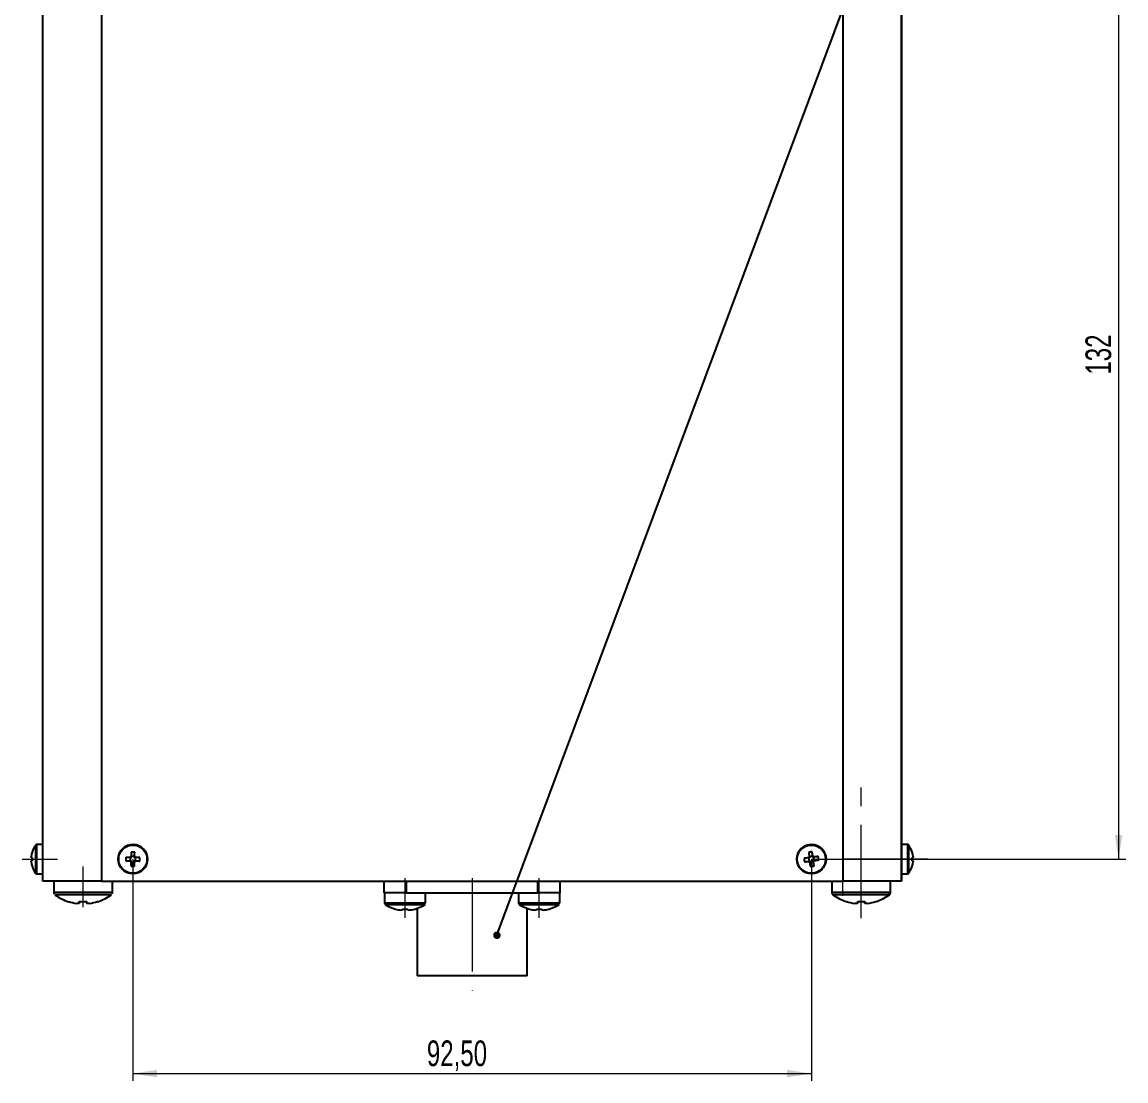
# Model space of a CAD drawing. Header units: millimetres. Extents: x 0 to 841, y -10 to 594.
# Drawn here: x 240 to 390.4, y 210.9 to 355.1 of the extents above; entities that cross this region are included whole.
import ezdxf

# ---------------------------------------------------------------- set-up
doc = ezdxf.new("R2010")
doc.units = ezdxf.units.MM
doc.linetypes.add('CENTERX2', pattern=[20.32, 12.7, -2.54, 2.54, -2.54])
doc.styles.add('SLDTEXTSTYLE0', font='TXT', dxfattribs={"width": 0.7})
doc.dimstyles.new('SLDDIMSTYLE0', dxfattribs={"dimtxt": 3.5, "dimasz": 3.302, "dimexe": 0, "dimexo": 0.0625, "dimgap": 0.875, "dimtad": 2, "dimrnd": 1e-09, "dimzin": 12, "dimdsep": 46, "dimtxsty": 'SLDTEXTSTYLE0', "dimsah": 1, "dimcen": 0.09, "dimadec": 0, "dimazin": 3, "dimtfac": 1, "dimtofl": 0, "dimtmove": 0, "dimatfit": 3, "dimfxl": 0, "dimfrac": 2, "dimtolj": 1, "dimtzin": 12, "dimarcsym": 0})
doc.dimstyles.new('SLDDIMSTYLE1', dxfattribs={"dimtxt": 0.18, "dimasz": 1.016, "dimexe": 0, "dimexo": 0.0625, "dimgap": 0, "dimtad": 0, "dimtih": 1, "dimtoh": 1, "dimdec": 0, "dimrnd": 1e-09, "dimzin": 0, "dimdsep": 46, "dimtxsty": 'Standard', "dimblk1": 'DOT', "dimblk2": 'DOT', "dimsah": 1, "dimcen": 0.09, "dimadec": 0, "dimazin": 0, "dimtfac": 1.016, "dimtdec": 0, "dimtofl": 0, "dimtmove": 0, "dimatfit": 3, "dimldrblk": 'DOT', "dimfxl": 0, "dimfrac": 2, "dimtolj": 1, "dimtzin": 0, "dimarcsym": 0})

# ---------------------------------------------------------------- blocks, each defined once
blk = doc.blocks.new('_D')
at = {"color": 7, "linetype": 'Continuous', "lineweight": 18}
for p, q in [((347.54, 373.1), (390.39, 373.1)), ((389.39, 373.1), (389.39, 241.1)), ((347.54, 241.1), (390.39, 241.1))]:
    blk.add_line(p, q, dxfattribs=at)
for points in [[(389.39, 373.1), (388.88, 369.8), (389.9, 369.8)], [(389.39, 241.1), (389.9, 244.41), (388.88, 244.41)]]:
    blk.add_solid(points, dxfattribs=at)
at = {"color": 7, "linetype": 'Continuous', "lineweight": 18, "insert": (384.88, 307.08), "char_height": 3.5, "attachment_point": 1, "rotation": 90.0003, "style": 'SLDTEXTSTYLE0'}
blk.add_mtext('132', dxfattribs=at)
blk = doc.blocks.new('_D_1')
at = {"color": 7, "linetype": 'Continuous', "lineweight": 18}
for p, q in [((255.1, 241.1), (255.1, 210.91)), ((347.54, 241.1), (347.54, 210.91)), ((255.1, 211.91), (347.54, 211.91))]:
    blk.add_line(p, q, dxfattribs=at)
for points in [[(255.1, 211.91), (258.4, 211.4), (258.4, 212.42)], [(347.54, 211.91), (344.24, 212.42), (344.24, 211.4)]]:
    blk.add_solid(points, dxfattribs=at)
at = {"color": 7, "linetype": 'Continuous', "lineweight": 18, "insert": (295.16, 216.42), "char_height": 3.5, "attachment_point": 1, "rotation": 0.0003, "style": 'SLDTEXTSTYLE0'}
blk.add_mtext('92,50', dxfattribs=at)
blk = doc.blocks.new('_Dot')
at = {"color": 0, "linetype": 'ByBlock', "lineweight": -2}
blk.add_line((-0.5, 0), (-1, 0), dxfattribs=at)
at = {"color": 0, "linetype": 'ByBlock', "const_width": 0.5}
blk.add_lwpolyline([(-0.25, 0, 1), (0.25, 0, 1)], format="xyb", close=True, dxfattribs=at)

msp = doc.modelspace()

# ---------------------------------------------------------------- linework, layer by layer
at = {"color": 7, "linetype": 'CENTERX2', "lineweight": 18}
for p, q in [((351.823, 236.104), (351.822, 378.104)), ((250.823, 273.497), (250.822, 352.853)), ((354.323, 233.084), (354.323, 252.105)), ((240.013, 241.104), (244.823, 241.104)), ((363.391, 241.105), (351.823, 241.105)), ((357.823, 241.105), (362.633, 241.105)), ((248.323, 234.56), (248.323, 240.105)), ((354.323, 234.56), (354.323, 240.105)), ((292.193, 233.128), (292.193, 238.524)), ((301.323, 238.525), (301.323, 223.225)), ((310.453, 233.128), (310.453, 238.524))]:
    msp.add_line(p, q, dxfattribs=at)
at = {"color": 7, "linetype": 'Continuous', "lineweight": 25}
for p, q in [((351.822, 376.104), (351.823, 238.104)), ((359.823, 238.105), (359.822, 376.105)), ((359.822, 371.105), (359.823, 243.105)), ((242.823, 238.104), (242.822, 362.492)), ((250.822, 362.672), (250.823, 238.104)), ((242.823, 243.104), (242.013, 243.104)), ((242.823, 243.104), (242.013, 243.104)), ((360.633, 243.105), (359.823, 243.105)), ((360.633, 243.105), (359.823, 243.105)), ((359.823, 243.105), (359.823, 243.105)), ((241.255, 241.344), (241.255, 241.488)), ((241.255, 240.865), (241.383, 240.865)), ((241.383, 240.864), (241.255, 240.864)), ((241.255, 240.72), (241.255, 240.864)), ((241.361, 240.864), (241.255, 240.864)), ((241.255, 240.864), (241.383, 240.864)), ((253.151, 241.539), (253.151, 241.539)), ((254.13, 240.875), (254.758, 240.868)), ((254.76, 241.011), (254.758, 240.868)), ((254.838, 240.867), (254.758, 240.868)), ((254.764, 241.348), (254.762, 241.205)), ((254.852, 240.136), (254.859, 240.764)), ((254.859, 240.764), (254.86, 240.844)), ((254.859, 240.764), (255.002, 240.763)), ((254.866, 241.369), (254.867, 241.448)), ((254.874, 242.077), (254.867, 241.448)), ((255.01, 241.447), (254.867, 241.448)), ((255.196, 240.761), (255.339, 240.759)), ((255.347, 241.443), (255.204, 241.445)), ((255.442, 240.86), (255.362, 240.861)), ((255.442, 240.86), (255.444, 241.003)), ((256.07, 240.853), (255.442, 240.86)), ((255.446, 241.197), (255.447, 241.34)), ((257.055, 240.669), (257.055, 240.669)), ((345.591, 241.539), (345.591, 241.539)), ((346.614, 240.736), (347.236, 240.821)), ((347.172, 241.296), (347.191, 241.155)), ((347.175, 242.034), (347.259, 241.411)), ((347.217, 240.962), (347.236, 240.821)), ((347.315, 240.831), (347.236, 240.821)), ((347.401, 241.43), (347.259, 241.411)), ((347.27, 241.332), (347.259, 241.411)), ((347.351, 240.733), (347.34, 240.812)), ((347.351, 240.733), (347.493, 240.752)), ((347.435, 240.111), (347.351, 240.733)), ((347.735, 241.475), (347.593, 241.456)), ((347.685, 240.778), (347.827, 240.798)), ((347.914, 240.912), (347.835, 240.902)), ((347.869, 241.246), (347.85, 241.388)), ((347.914, 240.912), (347.895, 241.054)), ((348.536, 240.997), (347.914, 240.912)), ((349.495, 240.669), (349.495, 240.669)), ((361.391, 240.865), (361.245, 240.865)), ((361.263, 240.865), (361.391, 240.865)), ((361.391, 240.865), (361.263, 240.865)), ((361.391, 240.865), (361.263, 240.865)), ((361.263, 240.865), (361.391, 240.865)), ((361.263, 240.865), (361.391, 240.865)), ((361.391, 241.488), (361.391, 241.345)), ((242.013, 239.104), (242.823, 239.104)), ((359.823, 239.105), (360.633, 239.105)), ((359.823, 239.105), (359.823, 238.105)), ((244.323, 238.104), (244.323, 236.56)), ((250.823, 238.104), (351.823, 238.104)), ((252.323, 236.56), (252.323, 238.104)), ((289.358, 236.524), (289.358, 238.104)), ((313.288, 238.104), (313.288, 236.524)), ((350.323, 238.104), (350.323, 236.56)), ((358.323, 236.56), (358.323, 238.104)), ((359.823, 238.105), (359.823, 238.105)), ((289.393, 236.524), (289.393, 235.128)), ((292.358, 236.524), (310.288, 236.524)), ((294.993, 235.128), (294.993, 236.524)), ((307.653, 236.524), (307.653, 235.128)), ((313.253, 235.128), (313.253, 236.524)), ((247.808, 235.083), (247.455, 235.083)), ((247.808, 235.336), (247.808, 235.083)), ((247.808, 235.083), (247.808, 235.265)), ((249.191, 235.083), (248.838, 235.083)), ((352.329, 235.318), (352.338, 235.337)), ((353.808, 235.084), (353.455, 235.084)), ((354.838, 235.337), (354.838, 235.084)), ((354.838, 235.084), (354.838, 235.337)), ((355.191, 235.084), (354.838, 235.084)), ((291.823, 234.17), (291.823, 234.312)), ((291.823, 234.17), (291.823, 234.29)), ((292.758, 234.17), (292.563, 234.17)), ((293.828, 234.399), (293.828, 225.224)), ((308.818, 225.225), (308.818, 234.399)), ((310.083, 234.17), (309.888, 234.17)), ((310.083, 234.17), (310.083, 234.312)), ((310.083, 234.17), (310.083, 234.29)), ((311.018, 234.17), (310.823, 234.17))]:
    msp.add_line(p, q, dxfattribs=at)
at = {"color": 8, "linetype": 'Continuous', "lineweight": 25}
for p, q in [((242.013, 243.104), (242.013, 243.104)), ((292.358, 238.104), (292.358, 236.524)), ((310.288, 236.524), (310.288, 238.104))]:
    msp.add_line(p, q, dxfattribs=at)
at = {"color": 8, "linetype": 'Continuous', "lineweight": 25, "flags": 128}
for points in [[(241.869, 239.175), (241.869, 239.261), (241.869, 239.511), (241.869, 239.901), (241.869, 240.399), (241.869, 240.96), (241.869, 241.533), (241.869, 242.068), (241.869, 242.518), (241.869, 242.841), (241.869, 243.011), (241.869, 243.032)], [(242.013, 239.104), (242.013, 239.193), (242.013, 239.451), (242.013, 239.857), (242.013, 240.373), (242.013, 240.954), (242.013, 241.549), (242.013, 242.104), (242.013, 242.57), (242.013, 242.906), (242.013, 243.082), (242.013, 243.104)], [(360.633, 243.105), (360.633, 243.099), (360.633, 242.966), (360.633, 242.668), (360.633, 242.231), (360.633, 241.694), (360.633, 241.105)], [(360.776, 243.033), (360.776, 243.028), (360.776, 242.9), (360.776, 242.612), (360.776, 242.191), (360.776, 241.673), (360.776, 241.105)], [(360.633, 241.105), (360.633, 240.515), (360.633, 239.978), (360.633, 239.541), (360.633, 239.243), (360.633, 239.11), (360.633, 239.105)], [(360.776, 241.105), (360.776, 240.536), (360.776, 240.018), (360.776, 239.597), (360.776, 239.309), (360.776, 239.182), (360.776, 239.176)], [(252.323, 236.56), (252.236, 236.56), (251.977, 236.56), (251.559, 236.56), (251, 236.56), (250.323, 236.56), (249.559, 236.56), (248.741, 236.56), (247.905, 236.56), (247.087, 236.56), (246.323, 236.56), (245.646, 236.56), (245.087, 236.56), (244.669, 236.56), (244.41, 236.56), (244.323, 236.56)], [(354.323, 236.56), (353.491, 236.56), (352.696, 236.56), (351.972, 236.56), (351.35, 236.56), (350.859, 236.56), (350.519, 236.56), (350.345, 236.56), (350.323, 236.56)], [(354.323, 236.27), (353.495, 236.27), (352.705, 236.27), (351.991, 236.27), (351.386, 236.27), (350.918, 236.27), (350.61, 236.27), (350.475, 236.27), (350.47, 236.27)], [(358.323, 236.56), (358.301, 236.56), (358.127, 236.56), (357.787, 236.56), (357.296, 236.56), (356.674, 236.56), (355.95, 236.56), (355.155, 236.56), (354.323, 236.56)], [(358.176, 236.271), (358.171, 236.271), (358.036, 236.271), (357.728, 236.27), (357.26, 236.27), (356.655, 236.27), (355.941, 236.27), (355.151, 236.27), (354.323, 236.27)]]:
    msp.add_lwpolyline(points, dxfattribs=at)
at = {"color": 7, "linetype": 'Continuous', "lineweight": 25, "flags": 128}
for points in [[(359.823, 243.105), (359.823, 243.099), (359.823, 242.966), (359.823, 242.668), (359.823, 242.231), (359.823, 241.694), (359.823, 241.105)], [(359.823, 242.205), (359.823, 242.205), (359.823, 242.121), (359.823, 241.882), (359.823, 241.526), (359.823, 241.105)], [(241.383, 241.344), (241.361, 241.344), (241.341, 241.344), (241.322, 241.344), (241.305, 241.344), (241.29, 241.344), (241.277, 241.344), (241.265, 241.344), (241.255, 241.344)], [(241.383, 240.864), (241.361, 240.864), (241.341, 240.864), (241.322, 240.864), (241.305, 240.864), (241.29, 240.864), (241.277, 240.864), (241.265, 240.864), (241.255, 240.864)], [(241.255, 240.864), (241.265, 240.864), (241.277, 240.864), (241.29, 240.864), (241.305, 240.864), (241.322, 240.864), (241.341, 240.864), (241.361, 240.864), (241.383, 240.864)], [(241.375, 242.078), (241.375, 242.078), (241.375, 242.078), (241.377, 242.077), (241.379, 242.076), (241.383, 242.074)], [(254.13, 240.875), (254.202, 240.874), (254.274, 240.873), (254.347, 240.872), (254.42, 240.871), (254.494, 240.871), (254.568, 240.87), (254.642, 240.869), (254.717, 240.868)], [(254.722, 241.348), (254.647, 241.349), (254.573, 241.35), (254.499, 241.351), (254.426, 241.351), (254.352, 241.352), (254.28, 241.353), (254.207, 241.354), (254.135, 241.355)], [(254.859, 240.723), (254.858, 240.648), (254.857, 240.574), (254.856, 240.5), (254.855, 240.427), (254.854, 240.353), (254.854, 240.281), (254.853, 240.208), (254.852, 240.136)], [(254.874, 242.077), (254.873, 242.005), (254.872, 241.932), (254.871, 241.86), (254.87, 241.786), (254.87, 241.713), (254.869, 241.639), (254.868, 241.565), (254.867, 241.49)], [(255.332, 240.131), (255.333, 240.203), (255.334, 240.275), (255.334, 240.348), (255.335, 240.421), (255.336, 240.495), (255.337, 240.569), (255.338, 240.643), (255.339, 240.717)], [(255.347, 241.485), (255.348, 241.559), (255.349, 241.633), (255.35, 241.707), (255.35, 241.781), (255.351, 241.854), (255.352, 241.927), (255.353, 241.999), (255.354, 242.071)], [(255.484, 240.86), (255.558, 240.859), (255.633, 240.858), (255.706, 240.857), (255.78, 240.856), (255.853, 240.855), (255.926, 240.855), (255.998, 240.854), (256.07, 240.853)], [(256.076, 241.333), (256.004, 241.334), (255.931, 241.335), (255.859, 241.335), (255.785, 241.336), (255.712, 241.337), (255.638, 241.338), (255.564, 241.339), (255.489, 241.34)], [(347.13, 241.291), (347.057, 241.281), (346.983, 241.271), (346.91, 241.261), (346.837, 241.251), (346.764, 241.241), (346.692, 241.231), (346.62, 241.222), (346.549, 241.212)], [(346.614, 240.736), (346.685, 240.746), (346.757, 240.756), (346.829, 240.766), (346.901, 240.775), (346.974, 240.785), (347.047, 240.795), (347.121, 240.805), (347.195, 240.815)], [(347.175, 242.034), (347.185, 241.962), (347.194, 241.891), (347.204, 241.819), (347.214, 241.746), (347.224, 241.673), (347.234, 241.6), (347.244, 241.526), (347.254, 241.452)], [(347.356, 240.692), (347.366, 240.618), (347.376, 240.545), (347.386, 240.471), (347.396, 240.398), (347.406, 240.326), (347.416, 240.254), (347.425, 240.182), (347.435, 240.111)], [(347.729, 241.517), (347.719, 241.591), (347.709, 241.664), (347.699, 241.737), (347.689, 241.81), (347.68, 241.883), (347.67, 241.955), (347.66, 242.027), (347.651, 242.098)], [(347.911, 240.175), (347.901, 240.246), (347.891, 240.318), (347.882, 240.39), (347.872, 240.463), (347.862, 240.536), (347.852, 240.609), (347.842, 240.683), (347.832, 240.756)], [(348.472, 241.472), (348.401, 241.463), (348.329, 241.453), (348.257, 241.443), (348.184, 241.433), (348.112, 241.424), (348.038, 241.414), (347.965, 241.404), (347.891, 241.394)], [(347.955, 240.918), (348.029, 240.928), (348.103, 240.938), (348.176, 240.948), (348.249, 240.958), (348.321, 240.968), (348.394, 240.977), (348.465, 240.987), (348.536, 240.997)], [(359.823, 241.105), (359.823, 240.515), (359.823, 239.978), (359.823, 239.541), (359.823, 239.243), (359.823, 239.11), (359.823, 239.105)], [(359.823, 241.105), (359.823, 240.684), (359.823, 240.327), (359.823, 240.088), (359.823, 240.005)], [(361.263, 242.075), (361.266, 242.077), (361.269, 242.078), (361.27, 242.079), (361.271, 242.079), (361.271, 242.079)], [(361.391, 241.345), (361.381, 241.345), (361.369, 241.345), (361.356, 241.345), (361.341, 241.345), (361.324, 241.345), (361.305, 241.345), (361.285, 241.345), (361.263, 241.345)], [(361.263, 240.865), (361.285, 240.865), (361.305, 240.865), (361.324, 240.865), (361.341, 240.865), (361.356, 240.865), (361.369, 240.865), (361.381, 240.865), (361.391, 240.865)], [(361.391, 240.865), (361.381, 240.865), (361.369, 240.865), (361.356, 240.865), (361.341, 240.865), (361.324, 240.865), (361.305, 240.865), (361.285, 240.865), (361.263, 240.865)], [(361.391, 241.489), (361.391, 241.475), (361.391, 241.459), (361.391, 241.443), (361.391, 241.425), (361.391, 241.406), (361.391, 241.387), (361.391, 241.366), (361.391, 241.345)], [(361.391, 240.865), (361.391, 240.844), (361.391, 240.823), (361.391, 240.804), (361.391, 240.785), (361.391, 240.767), (361.391, 240.751), (361.391, 240.736), (361.391, 240.721)], [(361.391, 240.865), (361.391, 240.843), (361.391, 240.823), (361.391, 240.803), (361.391, 240.785), (361.391, 240.767), (361.391, 240.751), (361.391, 240.735), (361.391, 240.721)], [(241.383, 240.134), (241.379, 240.132), (241.377, 240.131), (241.375, 240.13), (241.375, 240.13), (241.375, 240.13), (241.377, 240.131), (241.379, 240.132), (241.383, 240.134)], [(241.383, 240.134), (241.379, 240.132), (241.377, 240.131), (241.375, 240.13), (241.375, 240.13), (241.375, 240.13), (241.377, 240.131), (241.379, 240.132), (241.383, 240.134)], [(361.263, 240.135), (361.266, 240.133), (361.269, 240.132), (361.271, 240.131), (361.271, 240.131), (361.271, 240.131), (361.269, 240.132), (361.266, 240.133), (361.263, 240.135)], [(361.263, 240.134), (361.266, 240.133), (361.269, 240.131), (361.27, 240.131), (361.271, 240.13), (361.27, 240.131), (361.269, 240.131), (361.266, 240.133), (361.263, 240.134)], [(250.823, 238.104), (249.571, 238.104), (248.351, 238.104), (247.191, 238.104), (246.121, 238.104), (245.166, 238.104), (244.351, 238.104), (243.695, 238.104), (243.214, 238.104), (242.921, 238.104), (242.823, 238.104)], [(359.823, 238.105), (359.724, 238.105), (359.431, 238.105), (358.951, 238.104), (358.295, 238.104), (357.48, 238.104), (356.525, 238.104), (355.455, 238.104), (354.295, 238.104), (353.074, 238.104), (351.823, 238.104)], [(252.176, 236.27), (252.086, 236.27), (251.82, 236.27), (251.391, 236.27), (250.818, 236.27), (250.128, 236.27), (249.354, 236.27), (248.532, 236.27), (247.7, 236.27), (246.897, 236.27), (246.161, 236.27), (245.525, 236.27), (245.021, 236.27), (244.671, 236.27), (244.492, 236.27), (244.47, 236.27)], [(292.358, 236.524), (291.773, 236.524), (291.21, 236.524), (290.691, 236.524), (290.237, 236.524), (289.864, 236.524), (289.586, 236.524), (289.416, 236.524), (289.358, 236.524)], [(291.796, 236.524), (291.668, 236.524), (291.001, 236.524), (290.408, 236.524), (289.928, 236.524), (289.59, 236.524), (289.415, 236.524), (289.393, 236.524)], [(313.288, 236.524), (313.23, 236.524), (313.06, 236.524), (312.782, 236.524), (312.409, 236.524), (311.955, 236.524), (311.436, 236.524), (310.873, 236.524), (310.288, 236.524)], [(313.253, 236.524), (313.165, 236.524), (312.907, 236.524), (312.494, 236.524), (311.953, 236.524), (311.318, 236.524), (311.073, 236.524)], [(246.338, 235.336), (246.334, 235.328), (246.332, 235.322), (246.33, 235.319), (246.329, 235.318), (246.33, 235.319), (246.332, 235.322), (246.334, 235.328), (246.338, 235.336)], [(247.808, 235.083), (247.808, 235.104), (247.808, 235.128), (247.808, 235.155), (247.808, 235.185), (247.808, 235.218), (247.808, 235.255), (247.808, 235.294), (247.808, 235.336)], [(247.808, 235.336), (247.808, 235.294), (247.808, 235.255), (247.808, 235.218), (247.808, 235.185), (247.808, 235.155), (247.808, 235.128), (247.808, 235.104), (247.808, 235.083)], [(248.838, 235.083), (248.838, 235.104), (248.838, 235.128), (248.838, 235.155), (248.838, 235.185), (248.838, 235.218), (248.838, 235.255), (248.838, 235.294), (248.838, 235.336)], [(250.308, 235.336), (250.312, 235.328), (250.314, 235.322), (250.316, 235.319), (250.317, 235.318)], [(294.993, 235.128), (294.905, 235.128), (294.647, 235.128), (294.234, 235.128), (293.693, 235.128), (293.058, 235.128), (292.369, 235.128), (291.668, 235.128), (291.001, 235.128), (290.408, 235.128), (289.928, 235.128), (289.59, 235.128), (289.415, 235.128), (289.393, 235.128)], [(294.865, 234.9), (294.867, 234.9), (294.776, 234.9), (294.509, 234.9), (294.084, 234.9), (293.53, 234.9), (292.885, 234.9), (292.193, 234.9), (291.501, 234.9), (290.856, 234.9), (290.302, 234.9), (289.877, 234.9), (289.61, 234.9), (289.519, 234.9), (289.519, 234.9)], [(313.253, 235.128), (313.165, 235.128), (312.907, 235.128), (312.494, 235.128), (311.953, 235.128), (311.318, 235.128), (310.629, 235.128), (309.928, 235.128), (309.261, 235.128), (308.668, 235.128), (308.188, 235.128), (307.85, 235.128), (307.675, 235.128), (307.653, 235.128)], [(313.125, 234.9), (313.127, 234.9), (313.036, 234.9), (312.769, 234.9), (312.344, 234.9), (311.79, 234.9), (311.145, 234.9), (310.453, 234.9), (309.761, 234.9), (309.116, 234.9), (308.562, 234.9), (308.137, 234.9), (307.87, 234.9), (307.779, 234.9), (307.779, 234.9)], [(353.808, 235.337), (353.808, 235.295), (353.808, 235.255), (353.808, 235.219), (353.808, 235.186), (353.808, 235.156), (353.808, 235.129), (353.808, 235.105), (353.808, 235.084)], [(354.838, 235.084), (354.838, 235.105), (354.838, 235.129), (354.838, 235.156), (354.838, 235.186), (354.838, 235.219), (354.838, 235.255), (354.838, 235.295), (354.838, 235.337)], [(354.838, 235.337), (354.838, 235.295), (354.838, 235.255), (354.838, 235.219), (354.838, 235.186), (354.838, 235.156), (354.838, 235.129), (354.838, 235.105), (354.838, 235.084)], [(356.308, 235.337), (356.312, 235.329), (356.315, 235.323), (356.316, 235.32), (356.317, 235.318)], [(290.887, 234.312), (290.884, 234.307), (290.882, 234.303), (290.881, 234.3), (290.88, 234.3), (290.881, 234.3), (290.882, 234.303), (290.884, 234.307), (290.887, 234.312)], [(291.823, 234.17), (291.794, 234.17), (291.767, 234.17), (291.741, 234.17), (291.716, 234.17), (291.692, 234.17), (291.669, 234.17), (291.648, 234.17), (291.628, 234.17)], [(291.823, 234.312), (291.823, 234.288), (291.823, 234.266), (291.823, 234.246), (291.823, 234.227), (291.823, 234.21), (291.823, 234.195), (291.823, 234.182), (291.823, 234.17)], [(292.563, 234.17), (292.563, 234.182), (292.563, 234.195), (292.563, 234.21), (292.563, 234.227), (292.563, 234.246), (292.563, 234.266), (292.563, 234.288), (292.563, 234.312)], [(309.147, 234.312), (309.144, 234.307), (309.142, 234.303), (309.141, 234.301), (309.14, 234.3), (309.141, 234.301), (309.142, 234.303), (309.144, 234.307), (309.147, 234.312)], [(310.083, 234.312), (310.083, 234.288), (310.083, 234.266), (310.083, 234.246), (310.083, 234.227), (310.083, 234.21), (310.083, 234.195), (310.083, 234.182), (310.083, 234.17)], [(310.823, 234.17), (310.823, 234.182), (310.823, 234.195), (310.823, 234.21), (310.823, 234.227), (310.823, 234.246), (310.823, 234.266), (310.823, 234.288), (310.823, 234.312)], [(308.818, 225.225), (308.73, 225.225), (308.469, 225.225), (308.04, 225.225), (307.453, 225.224), (306.723, 225.224), (305.867, 225.224), (304.904, 225.224), (303.856, 225.224), (302.75, 225.224), (301.61, 225.224), (300.463, 225.224), (299.337, 225.224), (298.257, 225.224), (297.249, 225.224), (296.336, 225.224), (295.541, 225.224), (294.881, 225.224), (294.371, 225.224), (294.025, 225.224), (293.85, 225.224), (293.828, 225.224)]]:
    msp.add_lwpolyline(points, dxfattribs=at)
at = {"color": 7, "linetype": 'Continuous', "lineweight": 25}
for centre, radius in [((255.103, 241.104), 2), ((255.103, 241.104), 1.928), ((347.543, 241.104), 2), ((347.543, 241.104), 1.928)]:
    msp.add_circle(centre, radius, dxfattribs=at)
for centre, radius, start, end in [((244.423, 241.104), 3.2, 142.94049, 162.27493), ((242.013, 242.924), 0.18, 90.00035, 142.94049), ((242.013, 242.924), 0.18, 90.00035, 142.94049), ((255.103, 241.104), 2, 347.43862, 167.43862), ((347.543, 241.104), 2, 347.43862, 167.43862), ((360.633, 242.925), 0.18, 37.0602, 90.00035), ((358.223, 241.105), 3.2, 17.72576, 37.0602), ((358.223, 241.105), 3.2, 17.72576, 37.0602), ((244.422, 241.105), 3.19, 162.29783, 173.09685), ((244.423, 241.104), 3.191, 162.29991, 173.09474), ((241.469, 152.154), 88.711, 90.05548, 90.13809), ((241.454, 320.469), 79.605, 269.85718, 269.94925), ((244.423, 241.104), 3.191, 186.90595, 197.70078), ((244.913, 241.104), 3.538, 176.11086, 183.88914), ((261.201, 241.036), 7.073, 177.41878, 181.30763), ((255.103, 241.104), 0.453, 211.3904, 237.33469), ((255.103, 241.104), 0.453, 121.3904, 147.33469), ((255.103, 241.104), 0.355, 163.53046, 195.19463), ((255.103, 241.104), 0.355, 195.19463, 221.82489), ((255.103, 241.104), 0.355, 136.9002, 163.53046), ((255.103, 241.104), 0.355, 221.82489, 226.9002), ((255.103, 241.104), 0.356, 131.82489, 136.9002), ((255.103, 241.104), 0.355, 226.9002, 253.53046), ((255.103, 241.104), 0.356, 105.19463, 131.82489), ((255.035, 234.999), 7.08, 87.42049, 91.30597), ((255.103, 241.104), 0.355, 253.53046, 285.19463), ((255.103, 241.104), 0.356, 73.53046, 105.19463), ((255.103, 241.104), 0.356, 285.19463, 311.82489), ((255.103, 241.104), 0.356, 46.9002, 73.53046), ((255.103, 241.104), 0.453, 301.3904, 327.33469), ((255.103, 241.104), 0.356, 311.82489, 316.9002), ((255.103, 241.104), 0.355, 41.82489, 46.9002), ((255.103, 241.104), 0.453, 31.3904, 57.33469), ((255.103, 241.104), 0.356, 316.9002, 343.53046), ((255.103, 241.104), 0.355, 15.19463, 41.82489), ((255.103, 241.104), 0.356, 343.53046, 15.19463), ((248.988, 241.172), 7.089, 357.42135, 1.30151), ((353.593, 241.923), 7.08, 185.76531, 189.65071), ((347.543, 241.104), 0.453, 129.73583, 155.68012), ((348.361, 235.058), 7.076, 95.76434, 99.6518), ((347.543, 241.104), 0.356, 171.87589, 203.54006), ((347.543, 241.104), 0.356, 145.24563, 171.87589), ((347.543, 241.104), 0.453, 219.73583, 245.68012), ((347.543, 241.104), 0.356, 203.54006, 230.17032), ((347.543, 241.104), 0.355, 140.17032, 145.24563), ((347.543, 241.104), 0.355, 113.54006, 140.17032), ((347.543, 241.104), 0.356, 230.17032, 235.24563), ((347.543, 241.104), 0.355, 235.24563, 261.87589), ((347.543, 241.104), 0.356, 81.87589, 113.54006), ((347.543, 241.104), 0.355, 261.87589, 293.54006), ((347.543, 241.104), 0.356, 55.24563, 81.87589), ((347.543, 241.104), 0.355, 293.54006, 320.17032), ((347.543, 241.104), 0.453, 39.73583, 65.68012), ((347.543, 241.104), 0.356, 50.17032, 55.24563), ((347.543, 241.104), 0.355, 23.54006, 50.17032), ((347.543, 241.104), 0.355, 320.17032, 325.24563), ((347.543, 241.104), 0.453, 309.73583, 335.68012), ((347.543, 241.104), 0.355, 325.24563, 351.87589), ((347.543, 241.104), 0.355, 351.87589, 23.54006), ((341.492, 240.285), 7.08, 5.7655, 9.65052), ((358.223, 241.105), 3.191, 6.90562, 17.70109), ((358.223, 241.105), 3.191, 6.90595, 17.70078), ((357.738, 241.105), 3.533, 356.10466, 3.89578), ((357.731, 241.105), 3.54, 358.97716, 3.89097), ((357.738, 241.105), 3.533, 356.10458, 3.89587), ((357.738, 241.105), 3.533, 356.10519, 3.8957), ((358.223, 241.105), 3.191, 342.29982, 353.09486), ((358.223, 241.105), 3.191, 342.29991, 353.09474), ((244.423, 241.104), 3.2, 197.72576, 217.0602), ((242.013, 239.284), 0.18, 217.0602, 270.00035), ((255.171, 247.208), 7.079, 267.42036, 271.30606), ((346.724, 247.151), 7.076, 275.76434, 279.6518), ((360.633, 239.285), 0.18, 270.00035, 322.94049), ((358.223, 241.105), 3.2, 322.94049, 342.27493), ((248.323, 241.504), 6.5, 233.64198, 252.13777), ((248.323, 241.504), 6.5, 287.86293, 306.35871), ((354.323, 241.505), 6.5, 233.64198, 252.13777), ((354.323, 241.505), 6.5, 287.86293, 306.35871), ((248.323, 241.504), 6.48, 252.16521, 262.30358), ((248.323, 242.495), 7.178, 265.88587, 274.11495), ((248.323, 241.504), 6.48, 277.69711, 287.83548), ((292.193, 239.124), 5, 237.66432, 254.78107), ((292.193, 239.124), 5, 285.21962, 302.33637), ((310.453, 239.124), 5, 237.66432, 254.78107), ((310.453, 239.124), 5, 285.21962, 302.33637), ((354.323, 241.505), 6.48, 252.16521, 262.30358), ((354.323, 242.496), 7.178, 265.88588, 274.11495), ((354.323, 241.505), 6.48, 277.69711, 287.83548), ((292.193, 239.124), 4.986, 254.81249, 263.49692), ((292.193, 239.777), 5.478, 266.1274, 273.87376), ((292.193, 239.124), 4.986, 276.50377, 285.1882), ((293.418, 234.264), 0.0948, 22.2975, 30.75068), ((310.453, 239.124), 4.986, 254.81249, 263.49692), ((310.453, 239.776), 5.476, 266.12637, 273.87478), ((310.453, 239.124), 4.986, 276.50377, 285.1882), ((317.507, 237.173), 6.42, 206.4617, 206.58648)]:
    msp.add_arc(centre, radius, start, end, dxfattribs=at)
for centre, major_axis, ratio, start_param, end_param in [((255.059, 241.104), (0.314, -0.003), 0.9901113, 2.8229218, 3.4580545), ((255.102, 241.06), (0.004, 0.314), 0.9900942, 2.8242592, 3.4593918), ((255.103, 241.148), (0.003, 0.314), 0.9901376, 5.9653851, 6.6005177), ((255.147, 241.103), (0.314, -0.004), 0.9901205, 5.9667246, 6.6018572), ((347.499, 241.098), (0.311, 0.042), 0.9901082, 2.8229677, 3.4581003), ((347.537, 241.148), (-0.042, 0.311), 0.9901367, 5.9652269, 6.6003595), ((347.549, 241.061), (-0.042, 0.311), 0.9900951, 2.8244168, 3.4595494), ((347.586, 241.11), (0.311, 0.042), 0.9901236, 5.9666793, 6.6018119)]:
    msp.add_ellipse(centre, major_axis=major_axis, ratio=ratio, start_param=start_param, end_param=end_param, dxfattribs=at)
for points, knots in [([(254.717, 240.868), (254.721, 240.868), (254.748, 240.868), (254.788, 240.867), (254.825, 240.867), (254.838, 240.867)], [0, 0, 0, 0, 0.1174474, 0.7094622, 1, 1, 1, 1]), ([(254.843, 241.347), (254.831, 241.347), (254.793, 241.347), (254.754, 241.348), (254.726, 241.348), (254.722, 241.348)], [0, 0, 0, 0, 0.2905312, 0.8825513, 1, 1, 1, 1]), ([(254.86, 240.844), (254.86, 240.832), (254.859, 240.794), (254.859, 240.755), (254.859, 240.727), (254.859, 240.723)], [0, 0, 0, 0, 0.29053804, 0.88254157, 1, 1, 1, 1]), ([(254.867, 241.49), (254.867, 241.486), (254.867, 241.458), (254.866, 241.419), (254.866, 241.381), (254.866, 241.369)], [0, 0, 0, 0, 0.1174488, 0.7094695, 1, 1, 1, 1]), ([(255.339, 240.717), (255.339, 240.722), (255.339, 240.749), (255.339, 240.789), (255.34, 240.826), (255.34, 240.839)], [0, 0, 0, 0, 0.117449, 0.7094695, 1, 1, 1, 1]), ([(255.346, 241.363), (255.346, 241.376), (255.346, 241.414), (255.347, 241.453), (255.347, 241.48), (255.347, 241.485)], [0, 0, 0, 0, 0.2905413, 0.8825511, 1, 1, 1, 1]), ([(255.362, 240.861), (255.375, 240.861), (255.413, 240.86), (255.452, 240.86), (255.479, 240.86), (255.484, 240.86)], [0, 0, 0, 0, 0.2905303, 0.8825504, 1, 1, 1, 1]), ([(255.489, 241.34), (255.485, 241.34), (255.457, 241.34), (255.418, 241.34), (255.38, 241.341), (255.368, 241.341)], [0, 0, 0, 0, 0.1174487, 0.7094581, 1, 1, 1, 1]), ([(347.251, 241.307), (347.238, 241.305), (347.201, 241.3), (347.162, 241.295), (347.135, 241.291), (347.13, 241.291)], [0, 0, 0, 0, 0.29053056, 0.88255123, 1, 1, 1, 1]), ([(347.195, 240.815), (347.199, 240.816), (347.226, 240.819), (347.265, 240.825), (347.303, 240.83), (347.315, 240.831)], [0, 0, 0, 0, 0.1174488, 0.7094695, 1, 1, 1, 1]), ([(347.254, 241.452), (347.254, 241.448), (347.258, 241.421), (347.263, 241.382), (347.268, 241.344), (347.27, 241.332)], [0, 0, 0, 0, 0.117449, 0.7094589, 1, 1, 1, 1]), ([(347.34, 240.812), (347.342, 240.8), (347.347, 240.762), (347.352, 240.723), (347.356, 240.696), (347.356, 240.692)], [0, 0, 0, 0, 0.2905303, 0.8825509, 1, 1, 1, 1]), ([(347.746, 241.396), (347.744, 241.409), (347.739, 241.446), (347.733, 241.485), (347.73, 241.512), (347.729, 241.517)], [0, 0, 0, 0, 0.2905411, 0.882551, 1, 1, 1, 1]), ([(347.891, 241.394), (347.886, 241.393), (347.859, 241.389), (347.82, 241.384), (347.783, 241.379), (347.771, 241.377)], [0, 0, 0, 0, 0.1174489, 0.7094589, 1, 1, 1, 1]), ([(347.832, 240.756), (347.832, 240.761), (347.828, 240.788), (347.823, 240.827), (347.818, 240.864), (347.816, 240.877)], [0, 0, 0, 0, 0.11744914, 0.70946922, 1, 1, 1, 1]), ([(347.835, 240.902), (347.847, 240.903), (347.885, 240.908), (347.924, 240.914), (347.951, 240.917), (347.955, 240.918)], [0, 0, 0, 0, 0.29053061, 0.88255118, 1, 1, 1, 1]), ([(244.329, 236.56), (244.328, 236.541), (244.324, 236.481), (244.347, 236.412), (244.377, 236.374), (244.381, 236.368)], [0, 0, 0, 0, 0.29089405, 0.883162, 1, 1, 1, 1]), ([(252.278, 236.386), (252.297, 236.425), (252.324, 236.482), (252.319, 236.544), (252.317, 236.563)], [0, 0, 0, 0, 0.6868928, 1, 1, 1, 1]), ([(350.326, 236.557), (350.329, 236.516), (350.335, 236.438), (350.391, 236.345), (350.442, 236.288), (350.477, 236.267), (350.486, 236.261)], [0, 0, 0, 0, 0.35017496, 0.65514613, 0.90844598, 1, 1, 1, 1]), ([(358.132, 236.248), (358.147, 236.254), (358.194, 236.276), (358.258, 236.347), (358.314, 236.446), (358.317, 236.521), (358.319, 236.554)], [0, 0, 0, 0, 0.1264559, 0.4128844, 0.7361607, 1, 1, 1, 1]), ([(289.397, 235.13), (289.396, 235.12), (289.391, 235.079), (289.407, 235.026), (289.431, 234.992), (289.437, 234.984)], [0, 0, 0, 0, 0.1908524, 0.8011406, 1, 1, 1, 1]), ([(307.657, 235.13), (307.656, 235.12), (307.651, 235.079), (307.667, 235.026), (307.691, 234.993), (307.697, 234.984)], [0, 0, 0, 0, 0.1908493, 0.8011398, 1, 1, 1, 1])]:
    msp.add_open_spline(points, degree=3, knots=knots, dxfattribs=at)

# ---------------------------------------------------------------- dimensions: what is measured, and where the dimension line sits
at = {"color": 7, "linetype": 'Continuous', "lineweight": 18}
for base, p1, angle, picture, middle in [((389.391, 241.105), (347.542, 373.104), 270.00035, '_D', (389.391, 309.939)), ((347.543, 211.911), (255.103, 241.104), 0.00035, '_D_1', (299.895, 211.911))]:
    dim = msp.add_linear_dim(base=base, p1=p1, p2=(347.543, 241.104), angle=angle, dimstyle='SLDDIMSTYLE0', dxfattribs=at)
    dim.commit()
    dim.dimension.update_dxf_attribs({"geometry": picture, "text_midpoint": middle, "dimtype": 160})

# ---------------------------------------------------------------- leaders
at = {"color": 7, "linetype": 'Continuous', "lineweight": 0}
msp.add_leader([(304.699, 230.743), (385.318, 446.466)], dimstyle='SLDDIMSTYLE1', dxfattribs=at)

doc.saveas('drawing.dxf')
